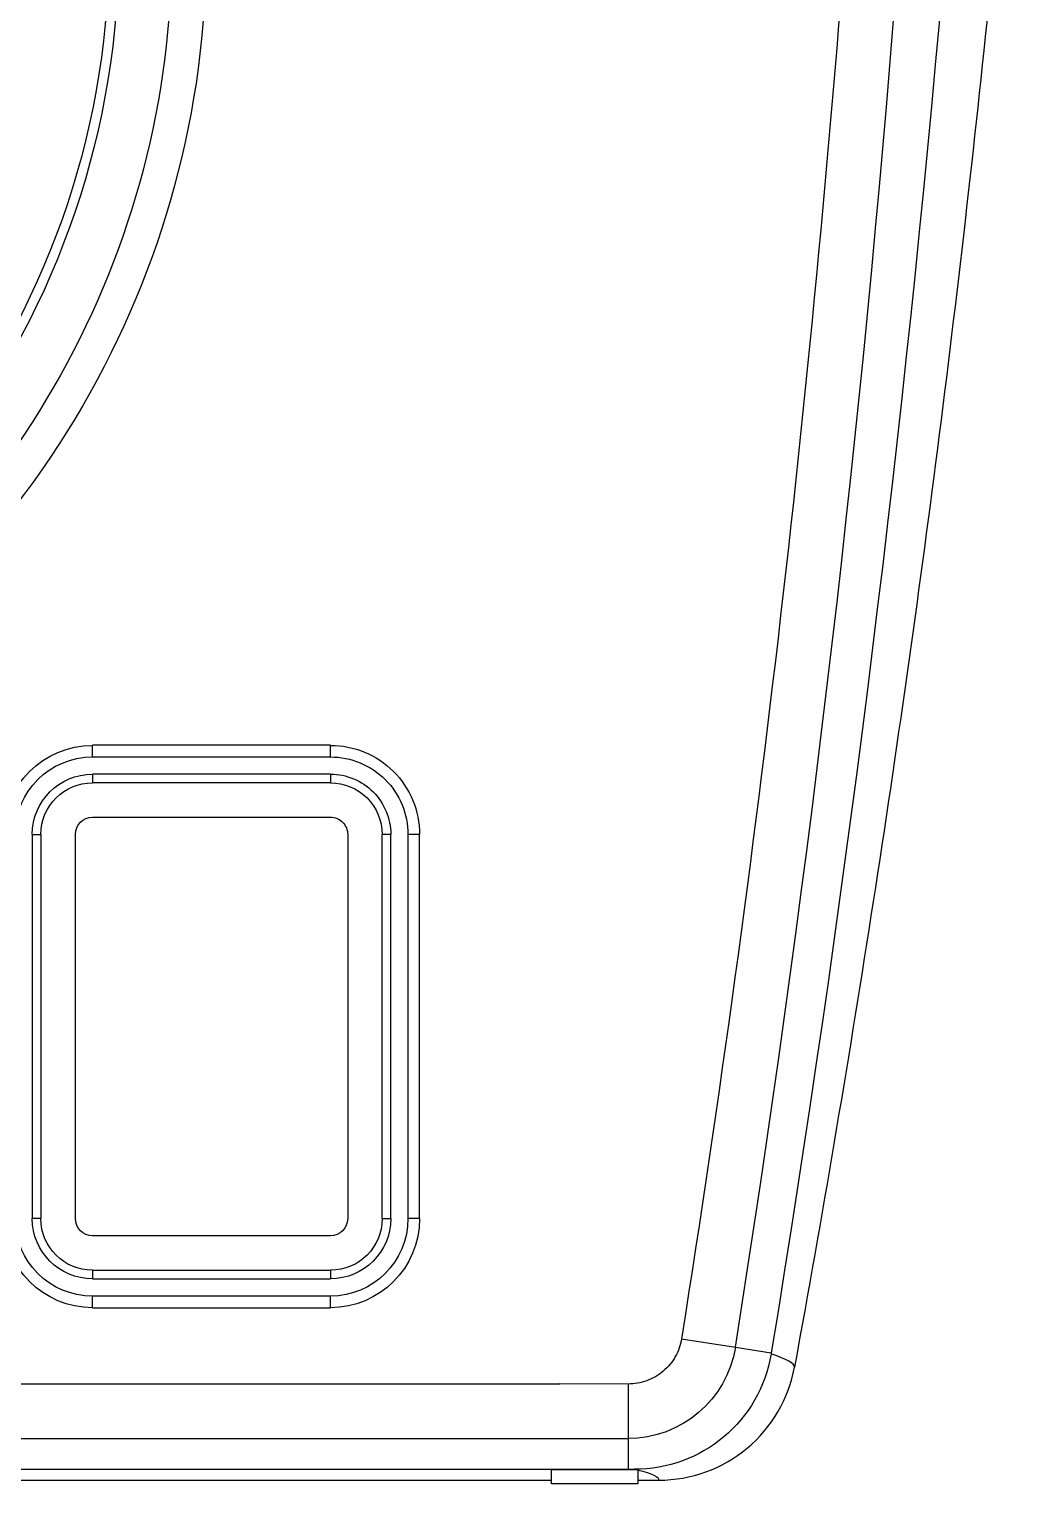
# Model space of a CAD drawing. Header units: millimetres. Extents: x -16130 to 36813, y -8099 to 27484.
# Drawn here: x 31176.1 to 31234.1, y 17569 to 17653.4 of the extents above; entities that cross this region are included whole.
import ezdxf

# ---------------------------------------------------------------- set-up
doc = ezdxf.new("R2010")
doc.units = ezdxf.units.MM
doc.header["$LTSCALE"] = 6

# ---------------------------------------------------------------- blocks, each defined once
blk = doc.blocks.new('140.096a')
at = {"color": 0}
for p, q in [((-163.997, 155.753), (-164.054, 155.743)), ((-163.666, 153.667), (-163.997, 155.753)), ((-163.171, 150.546), (-163.666, 153.667)), ((-171.383, 148), (-171.383, 149.229)), ((-171.6, 148), (-171.6, 143)), ((-170.771, 148), (-171.6, 148)), ((-170.772, 147.9), (-170.771, 148)), ((-170.772, 143), (-170.772, 147.9)), ((-170.748, 147.792), (-170.772, 147.9)), ((-170.747, 147.439), (-170.748, 147.792)), ((-168.962, 147.439), (-170.747, 147.439)), ((-170.747, 9), (-170.747, 147.439)), ((-165.802, 147.439), (-168.962, 147.439)), ((-168.962, 9), (-168.962, 147.439)), ((-165.802, 147.439), (-165.799, 143.487)), ((-171.6, 143), (-170.772, 143)), ((-171.383, 16), (-171.383, 143)), ((-165.799, 143.487), (-165.802, 143.487)), ((-165.802, 143.487), (-165.802, 91.856)), ((-156.198, 135.346), (-133.898, 135.346)), ((-156.198, 135.346), (-156.198, 134.673)), ((-133.898, 135.346), (-133.898, 134.673)), ((-133.898, 134.673), (-156.198, 134.673)), ((-156.198, 133.173), (-156.198, 133.673)), ((-156.198, 133.673), (-133.898, 133.673)), ((-133.898, 133.673), (-133.898, 133.173)), ((-156.198, 133.173), (-133.898, 133.173)), ((-133.898, 131.173), (-156.198, 131.173)), ((-161.371, 130.173), (-160.698, 130.173)), ((-161.371, 116.373), (-161.371, 130.173)), ((-160.698, 130.173), (-160.698, 116.373)), ((-159.198, 130.173), (-159.698, 130.173)), ((-159.698, 116.373), (-159.698, 130.173)), ((-159.198, 116.373), (-159.198, 130.173)), ((-157.198, 130.173), (-157.198, 116.373)), ((-132.898, 116.373), (-132.898, 130.173)), ((-130.398, 130.173), (-130.898, 130.173)), ((-130.898, 130.173), (-130.898, 116.373)), ((-130.398, 130.173), (-130.398, 116.373)), ((-129.398, 116.373), (-129.398, 130.173)), ((-129.398, 130.173), (-128.724, 130.173)), ((-128.724, 130.173), (-128.724, 116.373)), ((-161.371, 116.373), (-160.698, 116.373)), ((-159.198, 116.373), (-159.698, 116.373)), ((-130.398, 116.373), (-130.898, 116.373)), ((-129.398, 116.373), (-128.724, 116.373)), ((-156.198, 115.373), (-133.898, 115.373)), ((-156.198, 113.373), (-156.198, 112.873)), ((-133.898, 113.373), (-156.198, 113.373)), ((-133.898, 112.873), (-133.898, 113.373)), ((-133.898, 112.873), (-156.198, 112.873))]:
    blk.add_line(p, q, dxfattribs=at)
for centre, radius, start, end in [((7.482, -893.306), 1062.981, 90.89395, 99.283434), ((-162.732, 147.837), 8.016, 99.4983, 180.32225), ((-162.669, 147.453), 6.294, 99.11989, 180.13271), ((-156.198, 130.173), 5.173, 90, 180), ((-133.898, 130.173), 5.173, 0, 90), ((-156.198, 130.173), 4.5, 90, 180), ((-133.898, 130.173), 4.5, 0, 90), ((-156.198, 130.173), 3.5, 90, 180), ((-133.898, 130.173), 3.5, 0, 90), ((-156.198, 130.173), 3, 90, 180), ((-133.898, 130.173), 3, 0, 90), ((-156.198, 130.173), 1, 90, 180), ((-133.898, 130.173), 1, 0, 90), ((-82.4, 70), 52.965, 312.5803, 134.52915), ((-82.4, 70), 50.966, 31.68655, 148.31345), ((-82.4, 70), 47.882, 0, 305.46133), ((-82.4, 70), 47.315, 0, 304.4862), ((-156.198, 116.373), 5.173, 180, 270), ((-156.198, 116.373), 4.5, 180, 270), ((-156.198, 116.373), 3.5, 180, 270), ((-156.198, 116.373), 3, 180, 270), ((-156.198, 116.373), 1, 180, 270), ((-133.898, 116.373), 1, 270, 0), ((-133.898, 116.373), 3, 270, 0), ((-133.898, 116.373), 3.5, 270, 0), ((-133.898, 116.373), 4.5, 270, 0), ((-133.898, 116.373), 5.173, 270, 0)]:
    blk.add_arc(centre, radius, start, end, dxfattribs=at)
for points, knots in [([(-59.45, 170.698), (-68.279, 170.028), (-77.1, 169.241), (-94.728, 167.436), (-103.532, 166.417), (-129.886, 163.016), (-147.387, 160.288), (-164.822, 157.098)], [0, 0, 0, 0, 0.25, 0.25, 0.5, 0.5, 1, 1, 1, 1]), ([(-171.383, 149.229), (-171.383, 151.099), (-170.721, 152.919), (-168.333, 155.783), (-166.662, 156.762), (-164.822, 157.098)], [0, 0, 0, 0, 0.5, 0.5, 1, 1, 1, 1]), ([(-163.171, 150.546), (-163.539, 150.488), (-163.888, 150.366), (-164.373, 150.091), (-164.524, 149.986), (-164.807, 149.752), (-164.94, 149.62), (-165.179, 149.337), (-165.284, 149.187), (-165.468, 148.868), (-165.547, 148.699), (-165.674, 148.351), (-165.721, 148.174), (-165.785, 147.811), (-165.802, 147.625), (-165.802, 147.439)], [0, 0, 0, 0, 0.25, 0.25, 0.375, 0.375, 0.5, 0.5, 0.625, 0.625, 0.75, 0.75, 0.875, 0.875, 1, 1, 1, 1])]:
    blk.add_open_spline(points, degree=3, knots=knots, dxfattribs=at)
for points in [[(-163.666, 153.667), (-112.552, 161.77), (-60.845, 165.919), (-9.093, 166.058)], [(-79.002, 160.261), (-107.185, 158.21), (-135.241, 154.973), (-163.171, 150.546)], [(-164.822, 157.098), (-164.612, 157.11), (-164.356, 156.663), (-164.054, 155.743)], [(-170.794, 148), (-170.99, 148.837), (-171.186, 149.243), (-171.383, 149.229)]]:
    blk.add_open_spline(points, degree=3, dxfattribs=at)

msp = doc.modelspace()

# ---------------------------------------------------------------- block references
at = {"color": 4, "xscale": -1, "rotation": 270.0000000367837}
msp.add_blockref('140.096a', (31063.43586, 17740.56182), dxfattribs=at)

doc.saveas('drawing.dxf')
